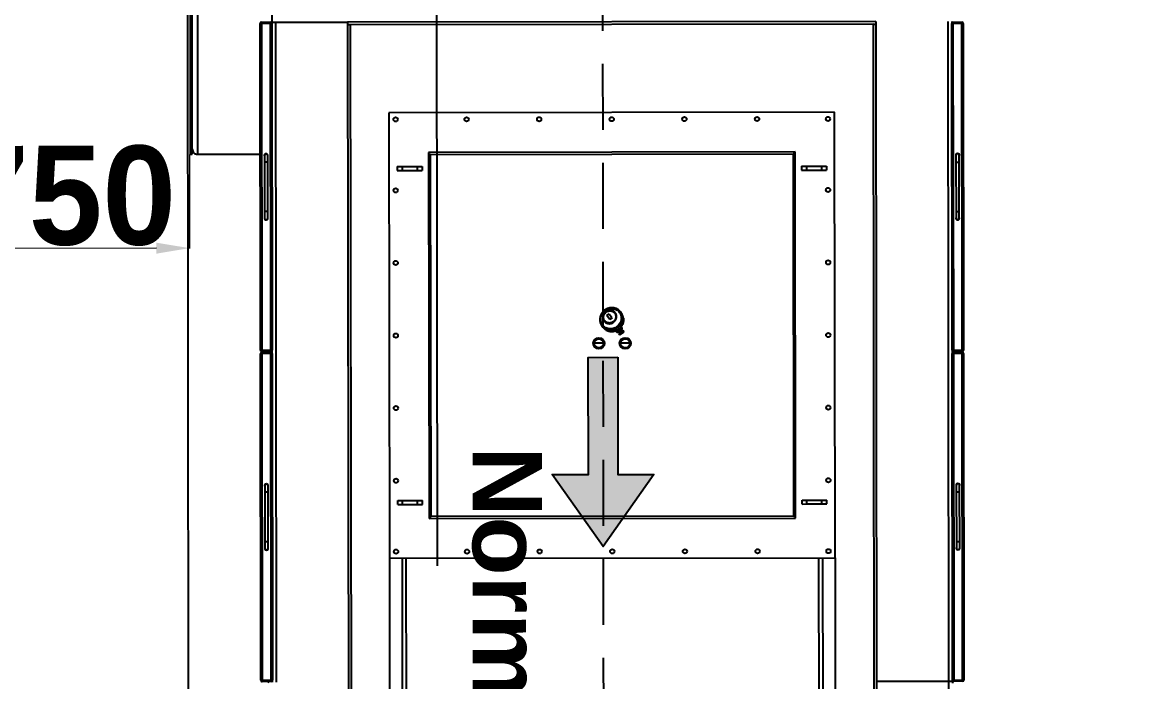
# Model space of a CAD drawing. Header units: feet. Extents: x -99009 to 3252343, y -11094690 to 9035152.
# Drawn here: x 2513820 to 2517170, y -1994440 to -1992440 of the extents above; entities that cross this region are included whole.
import ezdxf

# ---------------------------------------------------------------- set-up
doc = ezdxf.new("R2010")
doc.units = ezdxf.units.FT
doc.header["$PDSIZE"] = -1
doc.linetypes.add('DASHED2', pattern=[0.375, 0.25, -0.125])
for name, color, linetype in [('1', 1, 'Continuous'), ('JOB', 4, 'Continuous'), ('K-LINE', 7, 'Continuous')]:
    doc.layers.add(name, color=color, linetype=linetype)
doc.styles.get("Standard").update_dxf_attribs({"font": 'GOTHICB.TTF'})
doc.dimstyles.new('LGB VVP', dxfattribs={"dimtxt": 3, "dimasz": 3, "dimexe": 1, "dimexo": 1, "dimgap": 1, "dimtad": 1, "dimtoh": 1, "dimdec": 4, "dimzin": 12, "dimdsep": 46, "dimtxsty": 'Standard', "dimcen": 0, "dimclrd": 2, "dimclre": 1, "dimclrt": 3, "dimadec": 0, "dimazin": 3, "dimtfac": 1, "dimtdec": 4, "dimtofl": 0, "dimtmove": 0, "dimatfit": 3, "dimfxl": 1, "dimtolj": 1, "dimtzin": 0, "dimlwd": 13, "dimlwe": 13, "dimarcsym": 0})

# ---------------------------------------------------------------- blocks, each defined once
blk = doc.blocks.new('furnace')
at = {"layer": 'K-LINE'}
h = blk.add_hatch(dxfattribs=at)
h.set_pattern_fill('ANGLE', color=1, scale=0.2, angle=0.3)
h.set_pattern_definition([(0.3, (-270226.0289, 32104.8309), (-0.0073146415, 1.3969808503), [1.016, -0.381]), (90.3, (-270226.0289, 32104.8309), (-1.3969808503, -0.0073146415), [1.016, -0.381])])
h.paths.add_polyline_path([(122972.4, 49405.5), (122972.4, 49296.3), (122847.2, 49296.3), (122847.2, 49206.9), (122972.4, 49206.9), (122972.4, 49097.7), (123190.7, 49251.6)])
h.paths.add_polyline_path([(122734.7, 49296.3), (122617.5, 49296.3), (122617.5, 49206.9), (122734.7, 49206.9)])
h.paths.add_polyline_path([(122847.2, 49296.3), (122734.7, 49296.3), (122734.7, 49206.9), (122847.2, 49206.9)])
at = {"layer": 'K-LINE', "color": 7, "linetype": 'Continuous', "lineweight": 25}
for p, q in [((121602.7, 50313.2), (121602.7, 50340.2)), ((121602.7, 50340.2), (121606.7, 50340.2)), ((121606.7, 50344.2), (122596.7, 50344.2)), ((121606.7, 50340.2), (121606.7, 50344.2)), ((121606.7, 50340.2), (121606.7, 50313.2)), ((122596.7, 50340.2), (121606.7, 50340.2)), ((122026.7, 50331.7), (122006.7, 50331.7)), ((122006.7, 50321.7), (122026.7, 50321.7)), ((122176.7, 50331.7), (122026.7, 50331.7)), ((122026.7, 50326.7), (122026.7, 50331.7)), ((122026.7, 50321.7), (122026.7, 50326.7)), ((122026.7, 50321.7), (122176.7, 50321.7)), ((122196.7, 50331.7), (122176.7, 50331.7)), ((122176.7, 50326.7), (122176.7, 50331.7)), ((122176.7, 50321.7), (122176.7, 50326.7)), ((122176.7, 50321.7), (122196.7, 50321.7)), ((122596.7, 50344.2), (122596.7, 50340.2)), ((122596.7, 50313.2), (122596.7, 50340.2)), ((122596.7, 50340.2), (122600.7, 50340.2)), ((122600.7, 50340.2), (122600.7, 50313.2)), ((122602.7, 50313.2), (122602.7, 50340.2)), ((122602.7, 50340.2), (122606.7, 50340.2)), ((122606.7, 50344.2), (123596.7, 50344.2)), ((122606.7, 50340.2), (122606.7, 50344.2)), ((122606.7, 50340.2), (122606.7, 50313.2)), ((123596.7, 50340.2), (122606.7, 50340.2)), ((123026.7, 50331.7), (123006.7, 50331.7)), ((123006.7, 50321.7), (123026.7, 50321.7)), ((123176.7, 50331.7), (123026.7, 50331.7)), ((123026.7, 50326.7), (123026.7, 50331.7)), ((123026.7, 50321.7), (123026.7, 50326.7)), ((123026.7, 50321.7), (123176.7, 50321.7)), ((123196.7, 50331.7), (123176.7, 50331.7)), ((123176.7, 50326.7), (123176.7, 50331.7)), ((123176.7, 50321.7), (123176.7, 50326.7)), ((123176.7, 50321.7), (123196.7, 50321.7)), ((123596.7, 50344.2), (123596.7, 50340.2)), ((123596.7, 50313.2), (123596.7, 50340.2)), ((123596.7, 50340.2), (123600.7, 50340.2)), ((123600.7, 50340.2), (123600.7, 50313.2)), ((121600.7, 50309.2), (121606.7, 50309.2)), ((121600.7, 50297.2), (123600.7, 50297.2)), ((121602.7, 50313.2), (121606.7, 50313.2)), ((121606.7, 50309.2), (121606.7, 50313.2)), ((121606.7, 50313.2), (122596.7, 50313.2)), ((122596.7, 50309.2), (121606.7, 50309.2)), ((122596.7, 50313.2), (122596.7, 50309.2)), ((122596.7, 50313.2), (122600.7, 50313.2)), ((122596.7, 50309.2), (122606.7, 50309.2)), ((122600.7, 50313.2), (122600.7, 50309.2)), ((122602.7, 50313.2), (122606.7, 50313.2)), ((122606.7, 50313.2), (123596.7, 50313.2)), ((122606.7, 50309.2), (122606.7, 50313.2)), ((123596.7, 50309.2), (122606.7, 50309.2)), ((123596.7, 50313.2), (123600.7, 50313.2)), ((123596.7, 50313.2), (123596.7, 50309.2)), ((123596.7, 50309.2), (123600.7, 50309.2)), ((123600.7, 50313.2), (123600.7, 50309.2)), ((123600.7, 50309.2), (123606.7, 50309.2)), ((123600.7, 50309.2), (123600.7, 50297.2)), ((123600.7, 50309.2), (123600.7, 50297.2)), ((123600.7, 50297.2), (123600.7, 50079.2)), ((123600.7, 50297.2), (125600.7, 50297.2)), ((123600.7, 50297.2), (123600.7, 50079.2)), ((121600.7, 50079.2), (121600.7, 48479.2)), ((121600.7, 50079.2), (121608.7, 50079.2)), ((121608.7, 50079.2), (121608.7, 48479.2)), ((121608.7, 50071.2), (121608.7, 50079.2)), ((121608.7, 50079.2), (127592.7, 50079.2)), ((121608.7, 50071.2), (127592.7, 50071.2)), ((121608.7, 50071.2), (121608.7, 48487.2)), ((121875.7, 49954.2), (121875.7, 48604.2)), ((123225.7, 49954.2), (121875.7, 49954.2)), ((123225.7, 48604.2), (123225.7, 49954.2)), ((123225.7, 49954.2), (123925.7, 49954.2)), ((122038.7, 49929.2), (122050.7, 49929.2)), ((122038.7, 49914.2), (122038.7, 49929.2)), ((122050.7, 49914.2), (122050.7, 49929.2)), ((123062.7, 49929.2), (123050.7, 49929.2)), ((123050.7, 49914.2), (123050.7, 49929.2)), ((123062.7, 49914.2), (123062.7, 49929.2)), ((123225.7, 49916.2), (123925.7, 49916.2)), ((122038.7, 49914.2), (122050.7, 49914.2)), ((122038.7, 49869.2), (122038.7, 49914.2)), ((122050.7, 49869.2), (122050.7, 49914.2)), ((123062.7, 49914.2), (123050.7, 49914.2)), ((123050.7, 49869.2), (123050.7, 49914.2)), ((123062.7, 49869.2), (123062.7, 49914.2)), ((123225.7, 49904.2), (123925.7, 49904.2)), ((122038.7, 49869.2), (122050.7, 49869.2)), ((122038.7, 49854.2), (122038.7, 49869.2)), ((122038.7, 49854.2), (122050.7, 49854.2)), ((122050.7, 49854.2), (122050.7, 49869.2)), ((123062.7, 49869.2), (123050.7, 49869.2)), ((123050.7, 49854.2), (123050.7, 49869.2)), ((123062.7, 49854.2), (123050.7, 49854.2)), ((123062.7, 49854.2), (123062.7, 49869.2)), ((121995.7, 49834.2), (121995.7, 48724.2)), ((122001.7, 49834.2), (121995.7, 49834.2)), ((122001.7, 48724.2), (122001.7, 49834.2)), ((122001.7, 49834.2), (122001.7, 49828.2)), ((123099.7, 49834.2), (122001.7, 49834.2)), ((122001.7, 49828.2), (123099.7, 49828.2)), ((123105.7, 49834.2), (123099.7, 49834.2)), ((123099.7, 49834.2), (123099.7, 48724.2)), ((123099.7, 49828.2), (123099.7, 49834.2)), ((123105.7, 48724.2), (123105.7, 49834.2)), ((122538.9, 49315), (122535.7, 49312.6)), ((122538.1, 49309.4), (122535.7, 49312.6)), ((122540.8, 49314.2), (122538.9, 49315)), ((122540.8, 49314.2), (122548.3, 49304.2)), ((122574.2, 49333.2), (122574.2, 49305.2)), ((122484.4, 49307.8), (122480, 49304.6)), ((122497.8, 49279.8), (122496.4, 49278.8)), ((122497.8, 49279.8), (122503.2, 49272.6)), ((122528.9, 49310), (122524.7, 49306.8)), ((122528.9, 49310), (122540.9, 49294)), ((122541.3, 49296.8), (122531.7, 49309.6)), ((122536.9, 49311), (122532.9, 49308)), ((122536.7, 49290.8), (122540.9, 49294)), ((122541.3, 49311.8), (122538.1, 49309.4)), ((122542.9, 49303), (122538.1, 49309.4)), ((122540.1, 49298.4), (122544.1, 49301.4)), ((122546.1, 49305.4), (122542.9, 49303)), ((122545.3, 49299.8), (122542.9, 49303)), ((122545.3, 49299.8), (122548.5, 49302.2)), ((122548.5, 49302.2), (122548.3, 49304.2)), ((122485.4, 49270.5), (122496.4, 49278.8)), ((122490.8, 49263.3), (122485.4, 49270.5)), ((122501.8, 49271.5), (122490.8, 49263.3)), ((122496.4, 49278.8), (122501.8, 49271.5)), ((122503.2, 49272.6), (122501.8, 49271.5)), ((122522, 49248.6), (122526.4, 49251.8)), ((122574.2, 49253.2), (122574.2, 49225.2)), ((121995.7, 48724.2), (122001.7, 48724.2)), ((122001.7, 48730.2), (122001.7, 48724.2)), ((123099.7, 48730.2), (122001.7, 48730.2)), ((122001.7, 48724.2), (123099.7, 48724.2)), ((123099.7, 48724.2), (123099.7, 48730.2)), ((123099.7, 48724.2), (123105.7, 48724.2)), ((122038.7, 48704.2), (122050.7, 48704.2)), ((122038.7, 48689.2), (122038.7, 48704.2)), ((122038.7, 48644.2), (122038.7, 48689.2)), ((122038.7, 48689.2), (122050.7, 48689.2)), ((122050.7, 48689.2), (122050.7, 48704.2)), ((122050.7, 48644.2), (122050.7, 48689.2)), ((123062.7, 48704.2), (123050.7, 48704.2)), ((123050.7, 48689.2), (123050.7, 48704.2)), ((123062.7, 48689.2), (123050.7, 48689.2)), ((123050.7, 48644.2), (123050.7, 48689.2)), ((123062.7, 48689.2), (123062.7, 48704.2)), ((123062.7, 48644.2), (123062.7, 48689.2)), ((122038.7, 48644.2), (122050.7, 48644.2)), ((122038.7, 48629.2), (122038.7, 48644.2)), ((122050.7, 48629.2), (122050.7, 48644.2)), ((123062.7, 48644.2), (123050.7, 48644.2)), ((123050.7, 48629.2), (123050.7, 48644.2)), ((123062.7, 48629.2), (123062.7, 48644.2)), ((123225.7, 48654.2), (123925.7, 48654.2)), ((122038.7, 48629.2), (122050.7, 48629.2)), ((123062.7, 48629.2), (123050.7, 48629.2)), ((123225.7, 48642.2), (123925.7, 48642.2)), ((121875.7, 48604.2), (123225.7, 48604.2)), ((123225.7, 48604.2), (123925.7, 48604.2)), ((121600.7, 48261.2), (121600.7, 48479.2)), ((121600.7, 48479.2), (121608.7, 48479.2)), ((121608.7, 48487.2), (121608.7, 48479.2)), ((121608.7, 48487.2), (127592.7, 48487.2)), ((121608.7, 48479.2), (127592.7, 48479.2)), ((121438.7, 48249.2), (121600.7, 48249.2)), ((123600.7, 48261.2), (121600.7, 48261.2)), ((121600.7, 48249.2), (121600.7, 48261.2)), ((121604.7, 48249.2), (121600.7, 48249.2)), ((121600.7, 48218.2), (121600.7, 48245.2)), ((121604.7, 48245.2), (121600.7, 48245.2)), ((121604.7, 48245.2), (121604.7, 48249.2)), ((121604.7, 48249.2), (122594.7, 48249.2)), ((121604.7, 48245.2), (121604.7, 48218.2)), ((122594.7, 48245.2), (121604.7, 48245.2)), ((122594.7, 48249.2), (122594.7, 48245.2)), ((122605.2, 48249.2), (122594.7, 48249.2)), ((122594.7, 48218.2), (122594.7, 48245.2)), ((122598.7, 48245.2), (122594.7, 48245.2)), ((122598.7, 48245.2), (122598.7, 48218.2)), ((122600.7, 48249.2), (122600.7, 48239.2)), ((122601.2, 48218.2), (122601.2, 48245.2)), ((122605.2, 48245.2), (122601.2, 48245.2)), ((122605.2, 48245.2), (122605.2, 48249.2)), ((122605.2, 48249.2), (123595.2, 48249.2)), ((122605.2, 48245.2), (122605.2, 48218.2)), ((123595.2, 48245.2), (122605.2, 48245.2)), ((123595.2, 48249.2), (123595.2, 48245.2)), ((123600.7, 48249.2), (123595.2, 48249.2)), ((123595.2, 48218.2), (123595.2, 48245.2)), ((123599.2, 48245.2), (123595.2, 48245.2)), ((123599.2, 48245.2), (123599.2, 48218.2)), ((121604.7, 48218.2), (121600.7, 48218.2)), ((121604.7, 48214.2), (121604.7, 48218.2)), ((121604.7, 48218.2), (122594.7, 48218.2)), ((122594.7, 48214.2), (121604.7, 48214.2)), ((122000.7, 48024.2), (122000.7, 48214.2)), ((122024.7, 48236.7), (122004.7, 48236.7)), ((122004.7, 48226.7), (122024.7, 48226.7)), ((122174.7, 48236.7), (122024.7, 48236.7)), ((122024.7, 48236.7), (122024.7, 48231.7)), ((122024.7, 48231.7), (122024.7, 48226.7)), ((122024.7, 48226.7), (122174.7, 48226.7)), ((122194.7, 48236.7), (122174.7, 48236.7)), ((122174.7, 48236.7), (122174.7, 48231.7)), ((122174.7, 48231.7), (122174.7, 48226.7)), ((122174.7, 48226.7), (122194.7, 48226.7)), ((122598.7, 48218.2), (122594.7, 48218.2)), ((122594.7, 48218.2), (122594.7, 48214.2)), ((122605.2, 48218.2), (122601.2, 48218.2)), ((122605.2, 48214.2), (122605.2, 48218.2)), ((122605.2, 48218.2), (123595.2, 48218.2)), ((123595.2, 48214.2), (122605.2, 48214.2)), ((123025.2, 48236.7), (123005.2, 48236.7)), ((123005.2, 48226.7), (123025.2, 48226.7)), ((123175.2, 48236.7), (123025.2, 48236.7)), ((123025.2, 48236.7), (123025.2, 48231.7)), ((123025.2, 48231.7), (123025.2, 48226.7)), ((123025.2, 48226.7), (123175.2, 48226.7)), ((123195.2, 48236.7), (123175.2, 48236.7)), ((123175.2, 48236.7), (123175.2, 48231.7)), ((123175.2, 48231.7), (123175.2, 48226.7)), ((123175.2, 48226.7), (123195.2, 48226.7)), ((123595.2, 48218.2), (123595.2, 48214.2)), ((123599.2, 48218.2), (123595.2, 48218.2)), ((121438.7, 48024.2), (122000.7, 48024.2)), ((122000.7, 48008.2), (121438.7, 48008.2)), ((122000.7, 48003.2), (122000.7, 48008.2)), ((122000.7, 48003.2), (121438.7, 48003.2))]:
    blk.add_line(p, q, dxfattribs=at)
at = {"layer": 'K-LINE'}
blk.add_lwpolyline([(122617.5, 49296.3), (122972.4, 49296.3), (122972.4, 49405.5), (123190.7, 49251.6), (122972.4, 49097.7), (122972.4, 49206.9), (122617.5, 49206.9), (122617.5, 49296.3)], dxfattribs=at)
at = {"layer": 'K-LINE', "color": 7, "linetype": 'Continuous', "lineweight": 25, "flags": 128}
for points in [[(122499.3, 49313.8), (122501.5, 49314), (122504.9, 49314.1), (122508.3, 49313.7), (122511.7, 49313.1), (122515, 49312), (122518.2, 49310.7), (122521.3, 49309), (122524.2, 49307.1), (122526.9, 49304.8), (122529.4, 49302.3), (122531.7, 49299.6), (122533.7, 49296.6), (122535.4, 49293.5), (122536.8, 49290.3), (122537.8, 49286.9), (122538.6, 49283.5), (122539, 49280), (122539, 49276.6), (122538.7, 49273.1), (122538.1, 49269.8), (122537.1, 49266.5), (122536.5, 49264.9)], [(122475.7, 49257.5), (122473.7, 49260.4), (122472.1, 49263.4), (122470.8, 49266.6), (122469.7, 49269.9), (122469.1, 49273.2), (122468.8, 49276.6), (122468.8, 49280), (122469.2, 49283.3), (122469.9, 49286.6), (122470.9, 49289.7), (122472.3, 49292.7), (122474, 49295.5), (122475.9, 49298.1), (122478.2, 49300.5), (122480.7, 49302.5), (122483.4, 49304.3), (122486.3, 49305.8), (122489.3, 49307), (122492.5, 49307.8), (122495.7, 49308.3), (122499, 49308.4), (122502.3, 49308.2), (122505.7, 49307.6), (122508.9, 49306.7), (122512, 49305.5), (122515.1, 49303.9), (122517.9, 49302), (122520.6, 49299.8), (122523.1, 49297.4), (122525.3, 49294.8), (122527.2, 49291.9), (122528.8, 49288.9), (122530.2, 49285.7), (122531.2, 49282.4), (122531.8, 49279.1), (122532.2, 49275.7), (122532.1, 49272.3), (122531.8, 49269), (122531.1, 49265.7), (122530, 49262.6), (122528.6, 49259.6), (122527, 49256.8), (122525, 49254.2), (122522.7, 49251.8), (122520.3, 49249.7), (122517.6, 49247.9), (122514.7, 49246.5), (122511.6, 49245.3), (122508.5, 49244.5), (122505.2, 49244), (122501.9, 49243.9), (122498.6, 49244.1), (122495.3, 49244.7), (122492, 49245.6), (122488.9, 49246.8), (122485.9, 49248.4), (122483, 49250.3), (122480.3, 49252.5), (122477.9, 49254.9), (122475.7, 49257.5)], [(122476.4, 49258.1), (122474.5, 49260.9), (122472.9, 49263.8), (122471.7, 49266.9), (122470.7, 49270.1), (122470, 49273.3), (122469.7, 49276.6), (122469.7, 49279.9), (122470.1, 49283.1), (122470.8, 49286.3), (122471.8, 49289.3), (122473.1, 49292.2), (122474.8, 49294.9), (122476.7, 49297.4), (122478.9, 49299.7), (122481.3, 49301.7), (122483.9, 49303.5), (122486.7, 49304.9), (122489.6, 49306.1), (122492.7, 49306.9), (122495.9, 49307.3), (122499.1, 49307.5), (122502.3, 49307.2), (122505.5, 49306.7), (122508.6, 49305.8), (122511.7, 49304.6), (122514.6, 49303), (122517.4, 49301.2), (122520, 49299.1), (122522.4, 49296.8), (122524.5, 49294.2), (122526.4, 49291.4), (122528, 49288.5), (122529.3, 49285.4), (122530.2, 49282.2), (122530.9, 49279), (122531.2, 49275.7), (122531.2, 49272.4), (122530.8, 49269.2), (122530.1, 49266), (122529.1, 49263), (122527.8, 49260.1), (122526.2, 49257.4), (122524.2, 49254.9), (122522.1, 49252.6), (122519.7, 49250.5), (122517, 49248.8), (122514.2, 49247.4), (122511.3, 49246.2), (122508.2, 49245.4), (122505.1, 49245), (122501.9, 49244.8), (122498.6, 49245.1), (122495.4, 49245.6), (122492.3, 49246.5), (122489.2, 49247.7), (122486.3, 49249.3), (122483.5, 49251.1), (122480.9, 49253.2), (122478.5, 49255.5), (122476.4, 49258.1)], [(122479.5, 49260.4), (122481.2, 49258.3), (122483.3, 49256.4), (122485.5, 49254.9), (122487.9, 49253.6), (122490.4, 49252.6), (122493, 49252), (122495.7, 49251.7), (122498.3, 49251.8), (122500.9, 49252.2), (122503.4, 49252.9), (122505.7, 49254), (122507.9, 49255.4), (122509.8, 49257.1), (122511.5, 49259.1), (122513, 49261.2), (122514.1, 49263.6), (122514.9, 49266.1), (122515.4, 49268.7), (122515.5, 49271.4), (122515.3, 49274.1), (122514.7, 49276.8), (122513.8, 49279.3), (122512.6, 49281.8), (122511.1, 49284.1), (122509.3, 49286.2), (122507.3, 49288.1), (122505, 49289.6), (122502.6, 49290.9), (122500.1, 49291.9), (122497.5, 49292.5), (122494.9, 49292.8), (122492.2, 49292.7), (122489.7, 49292.3), (122487.2, 49291.6), (122484.8, 49290.5), (122482.6, 49289.1), (122480.7, 49287.4), (122479, 49285.4), (122477.6, 49283.3), (122476.4, 49280.9), (122475.6, 49278.4), (122475.2, 49275.8), (122475, 49273.1), (122475.3, 49270.4), (122475.8, 49267.7), (122476.7, 49265.2), (122477.9, 49262.7), (122479.5, 49260.4)], [(122480.5, 49261.2), (122479, 49263.4), (122477.9, 49265.7), (122477.1, 49268.2), (122476.6, 49270.8), (122476.4, 49273.3), (122476.6, 49275.9), (122477.2, 49278.4), (122478, 49280.7), (122479.2, 49282.9), (122480.7, 49284.9), (122482.4, 49286.7), (122484.4, 49288.2), (122486.6, 49289.4), (122488.9, 49290.2), (122491.4, 49290.8), (122493.9, 49290.9), (122496.4, 49290.8), (122498.9, 49290.2), (122501.4, 49289.4), (122503.7, 49288.2), (122505.8, 49286.7), (122507.8, 49284.9), (122509.5, 49282.9), (122510.9, 49280.7), (122512.1, 49278.4), (122512.9, 49275.9), (122513.4, 49273.3), (122513.6, 49270.7), (122513.4, 49268.2), (122512.8, 49265.7), (122511.9, 49263.3), (122510.8, 49261.1), (122509.3, 49259.1), (122507.5, 49257.4), (122505.6, 49255.9), (122503.4, 49254.7), (122501, 49253.9), (122498.6, 49253.3), (122496.1, 49253.2), (122493.6, 49253.3), (122491, 49253.9), (122488.6, 49254.7), (122486.3, 49255.9), (122484.1, 49257.4), (122482.2, 49259.2), (122480.5, 49261.2)], [(122532, 49261.2), (122532.8, 49263.2), (122533.7, 49266.5), (122534.4, 49269.9), (122534.7, 49273.3), (122534.6, 49276.8), (122534.2, 49280.2), (122533.5, 49283.7), (122532.4, 49287), (122531, 49290.3), (122529.3, 49293.4), (122527.3, 49296.3), (122525.1, 49299), (122522.6, 49301.5), (122519.8, 49303.8), (122516.9, 49305.7), (122513.8, 49307.4), (122510.6, 49308.8), (122507.3, 49309.8), (122503.9, 49310.4), (122500.5, 49310.8), (122497.1, 49310.8), (122495.4, 49310.6)]]:
    blk.add_lwpolyline(points, dxfattribs=at)
at = {"layer": 'K-LINE', "color": 7, "linetype": 'Continuous', "lineweight": 25}
for centre, radius in [((121895.7, 49934.2), 6.5), ((122110.7, 49934.2), 6.5), ((122330.7, 49934.2), 6.5), ((122550.7, 49934.2), 6.5), ((122770.7, 49934.2), 6.5), ((122990.7, 49934.2), 6.5), ((123205.7, 49934.2), 6.5), ((121895.7, 49719.2), 6.5), ((123205.7, 49719.2), 6.5), ((121895.7, 49499.2), 6.5), ((123205.7, 49499.2), 6.5), ((122575, 49319.2), 17), ((122575, 49319.2), 14), ((121895.7, 49279.2), 6.5), ((123205.7, 49279.2), 6.5), ((122575, 49239.2), 17), ((122575, 49239.2), 14), ((121895.7, 49059.2), 6.5), ((123205.7, 49059.2), 6.5), ((121895.7, 48839.2), 6.5), ((123205.7, 48839.2), 6.5), ((121895.7, 48624.2), 6.5), ((122110.7, 48624.2), 6.5), ((122330.7, 48624.2), 6.5), ((122550.7, 48624.2), 6.5), ((122770.7, 48624.2), 6.5), ((122990.7, 48624.2), 6.5), ((123205.7, 48624.2), 6.5)]:
    blk.add_circle(centre, radius, dxfattribs=at)
for centre, radius, start, end in [((121606.7, 50340.2), 4, 90, 180), ((122006.7, 50326.7), 5.5, 65.38, 294.62), ((122006.7, 50326.7), 5, 90, 180), ((122006.7, 50326.7), 5, 180, 270), ((122196.7, 50326.7), 5.5, 0, 114.62), ((122196.7, 50326.7), 5.5, 245.38, 0), ((122196.7, 50326.7), 5, 0, 90), ((122196.7, 50326.7), 5, 270, 0), ((122596.7, 50340.2), 4, 0, 90), ((122606.7, 50340.2), 4, 90, 180), ((123006.7, 50326.7), 5.5, 65.38, 294.62), ((123006.7, 50326.7), 5, 90, 180), ((123006.7, 50326.7), 5, 180, 270), ((123196.7, 50326.7), 5.5, 0, 114.62), ((123196.7, 50326.7), 5.5, 245.38, 0), ((123196.7, 50326.7), 5, 0, 90), ((123196.7, 50326.7), 5, 270, 0), ((123596.7, 50340.2), 4, 0, 90), ((121606.7, 50313.2), 4, 180, 270), ((122596.7, 50313.2), 4, 270, 0), ((122606.7, 50313.2), 4, 180, 270), ((123596.7, 50313.2), 4, 270, 0), ((122503.2, 49282.7), 31.4, 97.0302, 126.769), ((122498.7, 49279.6), 31.2, 96.0967, 157.8221), ((122530.1, 49308.4), 2, 36.8699, 126.8699), ((122539.7, 49295.6), 2, 306.8699, 36.8699), ((122503.3, 49273.5), 31.2, 277.4628, 336.795), ((122507.5, 49276.9), 31.4, 306.9752, 337.5638), ((121604.7, 48245.2), 4, 90, 180), ((122594.7, 48245.2), 4, 0, 90), ((122605.2, 48245.2), 4, 90, 180), ((123595.2, 48245.2), 4, 0, 90), ((121604.7, 48218.2), 4, 180, 270), ((122004.7, 48231.7), 5.5, 65.38, 180), ((122004.7, 48231.7), 5.5, 180, 294.62), ((122004.7, 48231.7), 5, 90, 180), ((122004.7, 48231.7), 5, 180, 270), ((122194.7, 48231.7), 5.5, 245.38, 114.62), ((122194.7, 48231.7), 5, 0, 90), ((122194.7, 48231.7), 5, 270, 0), ((122594.7, 48218.2), 4, 270, 0), ((122595.7, 48239.2), 5, 306.8699, 0), ((122605.2, 48218.2), 4, 180, 270), ((123005.2, 48231.7), 5.5, 65.38, 180), ((123005.2, 48231.7), 5.5, 180, 294.62), ((123005.2, 48231.7), 5, 90, 180), ((123005.2, 48231.7), 5, 180, 270), ((123195.2, 48231.7), 5.5, 245.38, 114.62), ((123195.2, 48231.7), 5, 0, 90), ((123195.2, 48231.7), 5, 270, 0), ((123595.2, 48218.2), 4, 270, 0), ((123595.7, 48239.2), 5, 314.427, 0), ((121984.7, 48024.2), 16, 270, 0)]:
    blk.add_arc(centre, radius, start, end, dxfattribs=at)
for points, knots in [([(122536.6, 49265), (122536.7, 49265.2), (122537.2, 49266.4), (122537.9, 49268.6), (122538.6, 49271.7), (122539.1, 49274.9), (122539.2, 49278.2), (122539, 49281.4), (122538.5, 49284.7), (122537.7, 49287.9), (122536.7, 49291), (122535.3, 49294.1), (122533.7, 49297), (122531.8, 49299.7), (122529.7, 49302.3), (122527.3, 49304.7), (122524.8, 49306.8), (122522.1, 49308.7), (122519.2, 49310.4), (122516.2, 49311.7), (122513.1, 49312.8), (122510, 49313.6), (122506.8, 49314), (122503.5, 49314.2), (122501.1, 49314.1), (122499.7, 49313.9), (122499.4, 49313.9)], [0, 0, 0, 0, 0.008596, 0.052946, 0.097315, 0.141707, 0.18612, 0.230553, 0.275006, 0.319477, 0.363962, 0.40846, 0.452968, 0.497484, 0.542005, 0.586529, 0.631053, 0.675574, 0.720089, 0.764596, 0.809091, 0.853571, 0.898034, 0.942477, 0.986897, 1, 1, 1, 1]), ([(122538.9, 49315), (122539.3, 49314.8), (122540, 49314.4), (122540.7, 49313.7), (122541.2, 49312.8), (122541.3, 49312.1), (122541.3, 49311.8)], [0, 0, 0, 0, 0.295402, 0.554813, 0.763087, 1, 1, 1, 1]), ([(122469.8, 49291.3), (122469.7, 49291.1), (122469.2, 49290.1), (122468.6, 49287.9), (122467.8, 49284.8), (122467.4, 49281.6), (122467.2, 49278.3), (122467.4, 49275.1), (122467.9, 49271.8), (122468.6, 49268.6), (122469.7, 49265.5), (122471, 49262.4), (122472.7, 49259.5), (122474.5, 49256.8), (122476.7, 49254.2), (122479, 49251.8), (122481.5, 49249.7), (122484.2, 49247.7), (122487.1, 49246.1), (122490.1, 49244.7), (122493.2, 49243.6), (122496.3, 49242.9), (122499.5, 49242.4), (122502.8, 49242.2), (122505.3, 49242.3), (122506.8, 49242.5), (122507.2, 49242.6)], [0, 0, 0, 0, 0.005648, 0.049905, 0.094182, 0.138481, 0.182801, 0.227142, 0.271502, 0.31588, 0.360272, 0.404678, 0.449093, 0.493517, 0.537946, 0.582378, 0.626809, 0.671238, 0.715661, 0.760076, 0.804479, 0.848868, 0.893239, 0.937591, 0.98192, 1, 1, 1, 1]), ([(122541.3, 49311.8), (122541.9, 49311.3), (122543.1, 49310.3), (122544.4, 49308.7), (122545.4, 49307.1), (122545.9, 49306), (122546.1, 49305.4)], [0, 0, 0, 0, 0.295402, 0.554813, 0.763087, 1, 1, 1, 1]), ([(122546.1, 49305.4), (122546.5, 49305.2), (122547.2, 49304.8), (122547.9, 49304.1), (122548.4, 49303.2), (122548.5, 49302.5), (122548.5, 49302.2)], [0, 0, 0, 0, 0.295402, 0.554813, 0.763087, 1, 1, 1, 1])]:
    blk.add_open_spline(points, degree=3, knots=knots, dxfattribs=at)
at = {"layer": 'K-LINE', "lineweight": 5, "insert": (120090.9, 49066.1), "char_height": 210, "width": 8494.633, "attachment_point": 1}
blk.add_mtext('\\pxqc;{\\fArial|b1|i0|c0|p34;Normalizing Furnace }', dxfattribs=at)
blk = doc.blocks.new('*D2637')
at = {"layer": 'Defpoints', "color": 0}
for p in [(2514326.6, -1992841.1), (2513576.9, -1993126.4), (2513577, -1993155.9)]:
    blk.add_point(p, dxfattribs=at)
at = {"layer": 'K-LINE', "color": 1, "lineweight": 13}
for p, q in [((2514326.6, -1992842.1), (2514326.9, -1993126.5)), ((2513577, -1993154.9), (2513576.9, -1993125.4))]:
    blk.add_line(p, q, dxfattribs=at)
at = {"layer": 'K-LINE', "color": 2, "lineweight": 13}
blk.add_line((2514226.9, -1993125.6), (2513676.9, -1993126.3), dxfattribs=at)
at = {"layer": 'K-LINE', "color": 2}
for points in [[(2513676.9, -1993109.6), (2513676.9, -1993142.9), (2513576.9, -1993126.4)], [(2514226.9, -1993142.3), (2514226.9, -1993109), (2514326.9, -1993125.5)]]:
    blk.add_solid(points, dxfattribs=at)
at = {"layer": 'K-LINE', "color": 3, "insert": (2513951.7, -1992967.4), "char_height": 300, "attachment_point": 5, "rotation": 0.0651}
blk.add_mtext('\\A1;750', dxfattribs=at)

msp = doc.modelspace()

# ---------------------------------------------------------------- linework, layer by layer
at = {"layer": '1'}
msp.add_arc((2520410.24778, -1978395.99612), 100000, 84.1346387202, 194.3871675539, dxfattribs=at)
at = {"layer": 'JOB'}
for p, q in [((2514331.32378, -2000543.98723), (2514320.42106, -1990941.17048)), ((2515078.02038, -1994088.70607), (2515075.59345, -1991951.13642))]:
    msp.add_line(p, q, dxfattribs=at)
at = {"layer": 'JOB', "color": 30, "linetype": 'DASHED2', "ltscale": 800, "true_color": 0xf26722}
msp.add_line((2515578.00991, -1991966.91229), (2515586.88423, -1999783.16941), dxfattribs=at)

# ---------------------------------------------------------------- block references
at = {"layer": 'JOB', "rotation": 270.0650517140735}
msp.add_blockref('furnace', (2466188.9242, -1870894.97808), dxfattribs=at)

# ---------------------------------------------------------------- dimensions: what is measured, and where the dimension line sits
at = {"layer": 'K-LINE'}
dim = msp.add_linear_dim(base=(2513576.92682, -1993126.3817), p1=(2514326.60342, -1992841.11547), p2=(2513576.96039, -1993155.94886), angle=0.06505171, dimstyle='LGB VVP', override={"dimtxt": 300, "dimasz": 100, "dimdec": 0}, dxfattribs=at)
dim.commit()
dim.dimension.update_dxf_attribs({"geometry": '*D2637', "text_midpoint": (2513951.74661, -1992967.44854)})

doc.saveas('drawing.dxf')
